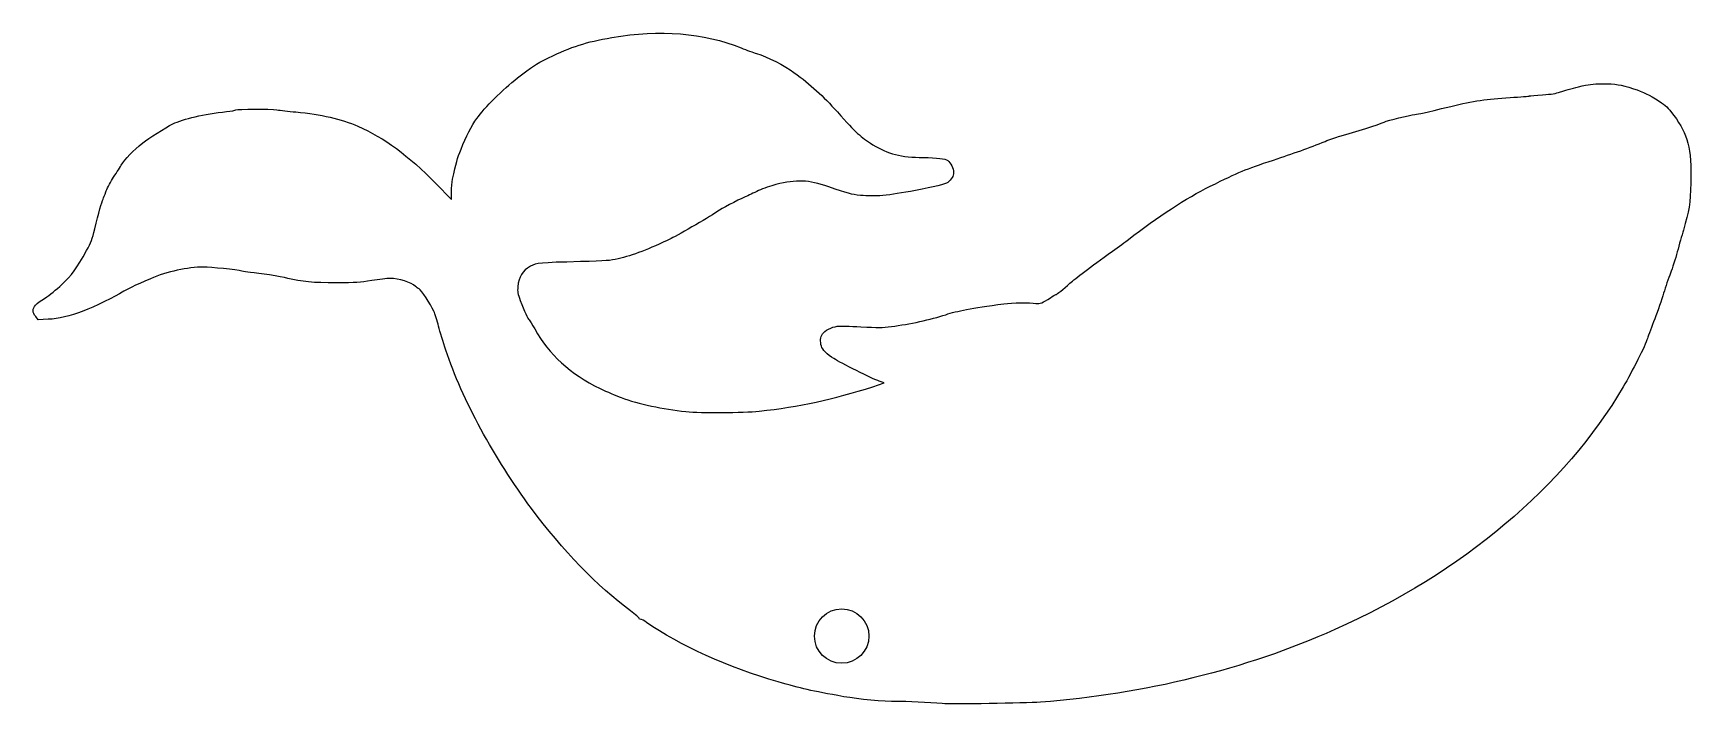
# Model space of a CAD drawing. Header units: millimetres. Extents: x 0 to 155, y 9 to 71.
import ezdxf

# ---------------------------------------------------------------- set-up
doc = ezdxf.new("R2010")
doc.units = ezdxf.units.MM
doc.layers.get('0').update_dxf_attribs({"linetype": 'CONTINUOUS'})

msp = doc.modelspace()

# ---------------------------------------------------------------- linework, layer by layer
for p, q in [((38.05, 57.31), (39.5, 55.83)), ((39.5, 55.83), (39.5, 56.53)), ((0.86, 44.58), (0.62, 44.87)), ((1.77, 44.62), (0.86, 44.58)), ((79.98, 38.67), (79.5, 38.83)), ((78.9, 38.32), (79.98, 38.67))]:
    msp.add_line(p, q)
msp.add_circle((76, 15), 2.55)
for points in [[(54.5, 70.97), (59.01, 71.74), (63.07, 71.42), (66.6, 70)], [(48.58, 69.06), (50.76, 70.13), (52.06, 70.55), (54.5, 70.97)], [(66.6, 70), (67.09, 69.8), (67.74, 69.57), (68.03, 69.48)], [(45.69, 67.2), (47.09, 68.3), (47.28, 68.42), (48.58, 69.06)], [(68.03, 69.48), (69.01, 69.18), (70.69, 68.33), (71.53, 67.71)], [(41.87, 63.4), (42.59, 64.41), (44.29, 66.1), (45.69, 67.2)], [(71.53, 67.71), (73.13, 66.53), (74.22, 65.54), (75.59, 64.01)], [(132.96, 64.53), (135.11, 65.05), (136.33, 65.23), (138.52, 65.36)], [(138.52, 65.36), (139.48, 65.41), (140.3, 65.48), (140.34, 65.51)], [(140.34, 65.51), (140.38, 65.53), (140.92, 65.58), (141.53, 65.62)], [(141.53, 65.62), (142.43, 65.67), (142.76, 65.73), (143.22, 65.89)], [(143.22, 65.89), (143.53, 66), (144.29, 66.21), (144.91, 66.36)], [(144.91, 66.36), (145.94, 66.61), (146.14, 66.63), (147.17, 66.64)], [(147.17, 66.64), (148.42, 66.64), (148.79, 66.58), (150.04, 66.18)], [(150.04, 66.18), (151.01, 65.87), (151.48, 65.64), (152.46, 65.01)], [(13.45, 62.89), (14.39, 63.36), (16.38, 63.82), (18.47, 64.05)], [(18.47, 64.05), (18.9, 64.09), (19.29, 64.16), (19.34, 64.2)], [(19.34, 64.2), (19.45, 64.29), (22.57, 64.3), (23.18, 64.21)], [(23.18, 64.21), (23.47, 64.16), (24.27, 64.07), (24.95, 64.01)], [(24.95, 64.01), (27.36, 63.78), (29.15, 63.37), (30.75, 62.67)], [(75.59, 64.01), (77.43, 61.96), (77.69, 61.73), (78.92, 60.95)], [(126.72, 63.06), (127.12, 63.23), (129.04, 63.7), (129.61, 63.77)], [(129.61, 63.77), (130.02, 63.83), (130.37, 63.9), (132.96, 64.53)], [(152.46, 65.01), (153.11, 64.59), (153.23, 64.48), (153.82, 63.69)], [(153.82, 63.69), (155.16, 61.89), (155.48, 60.64), (155.41, 57.37)], [(10.64, 61.13), (11.17, 61.56), (12.73, 62.53), (13.45, 62.89)], [(30.75, 62.67), (33.21, 61.6), (35.45, 59.96), (38.05, 57.31)], [(40.4, 60.54), (40.85, 61.67), (41.41, 62.75), (41.87, 63.4)], [(122.6, 61.74), (124, 62.13), (126.24, 62.85), (126.72, 63.06)], [(8.61, 59.03), (8.96, 59.61), (9.73, 60.4), (10.64, 61.13)], [(39.6, 57.71), (39.93, 59.25), (40.05, 59.65), (40.4, 60.54)], [(78.92, 60.95), (80.31, 60.08), (81.56, 59.76), (83.63, 59.75)], [(116.38, 59.51), (118.23, 60.12), (119.72, 60.66), (121.21, 61.26)], [(121.21, 61.26), (121.64, 61.43), (122.27, 61.65), (122.6, 61.74)], [(7.8, 57.75), (8.07, 58.17), (8.43, 58.74), (8.61, 59.03)], [(83.63, 59.75), (84.9, 59.74), (85.68, 59.64), (85.93, 59.46)], [(85.93, 59.46), (86.19, 59.27), (86.46, 58.72), (86.46, 58.35)], [(110.46, 57.06), (113.22, 58.43), (113.67, 58.62), (116.38, 59.51)], [(7.17, 56.53), (7.25, 56.79), (7.54, 57.34), (7.8, 57.75)], [(39.5, 56.53), (39.5, 56.91), (39.54, 57.44), (39.6, 57.71)], [(74.78, 57), (72.82, 57.67), (71.83, 57.71), (69.84, 57.22)], [(85.92, 57.42), (85.72, 57.27), (84.63, 56.99), (82.91, 56.67)], [(86.46, 58.35), (86.46, 58.03), (86.26, 57.69), (85.92, 57.42)], [(155.41, 57.37), (155.37, 55.47), (155.25, 54.74), (154.72, 52.96)], [(6.14, 53.08), (6.5, 54.6), (6.78, 55.6), (6.91, 55.85)], [(6.91, 55.85), (6.97, 55.97), (7.08, 56.27), (7.17, 56.53)], [(66.97, 56.07), (66.24, 55.74), (64.65, 54.92), (64.41, 54.73)], [(68.22, 56.65), (67.78, 56.44), (67.22, 56.18), (66.97, 56.07)], [(69.84, 57.22), (69.36, 57.1), (68.69, 56.87), (68.22, 56.65)], [(77.75, 56.21), (76.87, 56.3), (76.62, 56.37), (74.78, 57)], [(82.91, 56.67), (80.32, 56.18), (79.08, 56.07), (77.75, 56.21)], [(102.81, 52.08), (105.57, 54.22), (108.22, 55.95), (110.46, 57.06)], [(64.41, 54.73), (63.94, 54.37), (60.83, 52.56), (60.04, 52.17)], [(5.37, 51.04), (5.81, 51.85), (5.9, 52.07), (6.14, 53.08)], [(154.72, 52.96), (154.58, 52.49), (154.32, 51.57), (154.15, 50.93)], [(60.04, 52.17), (58, 51.19), (56.42, 50.59), (55.09, 50.28)], [(101.32, 50.99), (101.91, 51.41), (102.59, 51.91), (102.81, 52.08)], [(3.05, 47.86), (3.99, 48.74), (4.43, 49.36), (5.37, 51.04)], [(51.56, 50.01), (47.71, 49.92), (47.48, 49.89), (46.89, 49.58)], [(55.09, 50.28), (54.3, 50.1), (54.04, 50.08), (51.56, 50.01)], [(97.34, 47.99), (97.88, 48.47), (99.18, 49.45), (101.32, 50.99)], [(154.15, 50.93), (153.97, 50.29), (153.69, 49.39), (153.51, 48.93)], [(11.34, 48.41), (9.91, 47.79), (9.02, 47.37), (8.71, 47.16)], [(16.34, 49.5), (14.8, 49.5), (12.93, 49.09), (11.34, 48.41)], [(19.9, 49.13), (19.43, 49.24), (16.98, 49.5), (16.34, 49.5)], [(20.69, 49.01), (20.4, 49.04), (20.04, 49.09), (19.9, 49.13)], [(24.2, 48.45), (23.55, 48.61), (21.47, 48.94), (20.69, 49.01)], [(28.72, 48.03), (26.55, 48.03), (25.49, 48.12), (24.2, 48.45)], [(32.04, 48.24), (30.9, 48.05), (30.6, 48.03), (28.72, 48.03)], [(33.74, 48.44), (33.49, 48.44), (32.73, 48.35), (32.04, 48.24)], [(36.15, 47.7), (35.73, 48.09), (34.61, 48.44), (33.74, 48.44)], [(46.89, 49.58), (46.13, 49.16), (45.78, 48.6), (45.71, 47.67)], [(153.51, 48.93), (153.33, 48.48), (153.04, 47.63), (152.87, 47.05)], [(0.38, 45.45), (0.38, 45.81), (0.59, 46.02), (1.52, 46.63)], [(1.52, 46.63), (1.88, 46.86), (2.57, 47.41), (3.05, 47.86)], [(8.71, 47.16), (8.2, 46.81), (5.96, 45.72), (5.13, 45.41)], [(36.47, 47.47), (36.38, 47.52), (36.23, 47.62), (36.15, 47.7)], [(37.85, 45.38), (37.54, 46.05), (36.69, 47.35), (36.47, 47.47)], [(45.71, 47.67), (45.66, 47.16), (45.68, 47.07), (45.94, 46.37)], [(94.15, 46.11), (94.53, 46.05), (94.79, 46.15), (95.52, 46.64)], [(95.52, 46.64), (95.75, 46.8), (95.98, 46.93), (96.02, 46.93)], [(96.02, 46.93), (96.1, 46.93), (96.74, 47.45), (97.34, 47.99)], [(152.87, 47.05), (152.7, 46.47), (152.32, 45.4), (152.04, 44.67)], [(0.62, 44.87), (0.44, 45.08), (0.38, 45.24), (0.38, 45.45)], [(5.13, 45.41), (3.73, 44.89), (2.78, 44.67), (1.77, 44.62)], [(38.3, 43.97), (38.18, 44.47), (37.97, 45.11), (37.85, 45.38)], [(45.94, 46.37), (46.31, 45.38), (46.64, 44.65), (46.76, 44.56)], [(80.65, 43.95), (82.33, 44.16), (84.32, 44.59), (85.73, 45.05)], [(85.73, 45.05), (86.84, 45.42), (88, 45.64), (91.17, 46.07)], [(91.17, 46.07), (91.97, 46.18), (93.59, 46.21), (94.15, 46.11)], [(38.97, 41.73), (38.73, 42.46), (38.42, 43.46), (38.3, 43.97)], [(46.76, 44.56), (46.81, 44.52), (47.05, 44.14), (47.29, 43.72)], [(47.29, 43.72), (48.65, 41.29), (50.59, 39.52), (53.4, 38.15)], [(74.19, 43.25), (74.39, 43.55), (75.07, 43.9), (75.58, 43.97)], [(75.58, 43.97), (75.77, 44), (76.76, 43.97), (77.78, 43.92)], [(77.78, 43.92), (79.44, 43.83), (79.74, 43.84), (80.65, 43.95)], [(152.04, 44.67), (151.76, 43.95), (151.45, 43.12), (151.36, 42.83)], [(74.1, 42.1), (73.97, 42.56), (74, 42.97), (74.19, 43.25)], [(75.27, 40.94), (74.63, 41.35), (74.18, 41.79), (74.1, 42.1)], [(151.36, 42.83), (151.16, 42.18), (149.92, 39.73), (149.09, 38.3)], [(46.98, 26.94), (43.5, 31.6), (40.52, 37.12), (38.97, 41.73)], [(79.5, 38.83), (78.93, 39.03), (75.86, 40.56), (75.27, 40.94)], [(53.4, 38.15), (54.03, 37.85), (54.91, 37.47), (55.36, 37.3)], [(55.36, 37.3), (57, 36.71), (59.29, 36.22), (61.43, 35.99)], [(68.29, 36.03), (72.05, 36.44), (75.2, 37.12), (78.9, 38.32)], [(149.09, 38.3), (143.62, 28.97), (134.07, 20.93), (122.11, 15.6)], [(61.43, 35.99), (62.81, 35.85), (66.8, 35.87), (68.29, 36.03)], [(56.25, 17.35), (53.18, 19.63), (49.87, 23.05), (46.98, 26.94)], [(57.06, 16.65), (57.06, 16.71), (56.7, 17.02), (56.25, 17.35)], [(57.2, 16.56), (57.12, 16.56), (57.06, 16.6), (57.06, 16.65)], [(57.75, 16.27), (57.52, 16.43), (57.27, 16.56), (57.2, 16.56)], [(70.05, 10.71), (65.46, 12.03), (60.77, 14.16), (57.75, 16.27)], [(122.11, 15.6), (113.71, 11.86), (104.33, 9.55), (94.6, 8.82)], [(76.21, 9.33), (73.09, 9.89), (72.24, 10.08), (70.05, 10.71)], [(81.14, 8.88), (79.96, 8.87), (77.52, 9.09), (76.21, 9.33)], [(85.4, 8.69), (84.16, 8.79), (82.04, 8.88), (81.14, 8.88)], [(94.6, 8.82), (93.1, 8.71), (86.33, 8.61), (85.4, 8.69)]]:
    msp.add_open_spline(points, degree=3)

doc.saveas('drawing.dxf')
